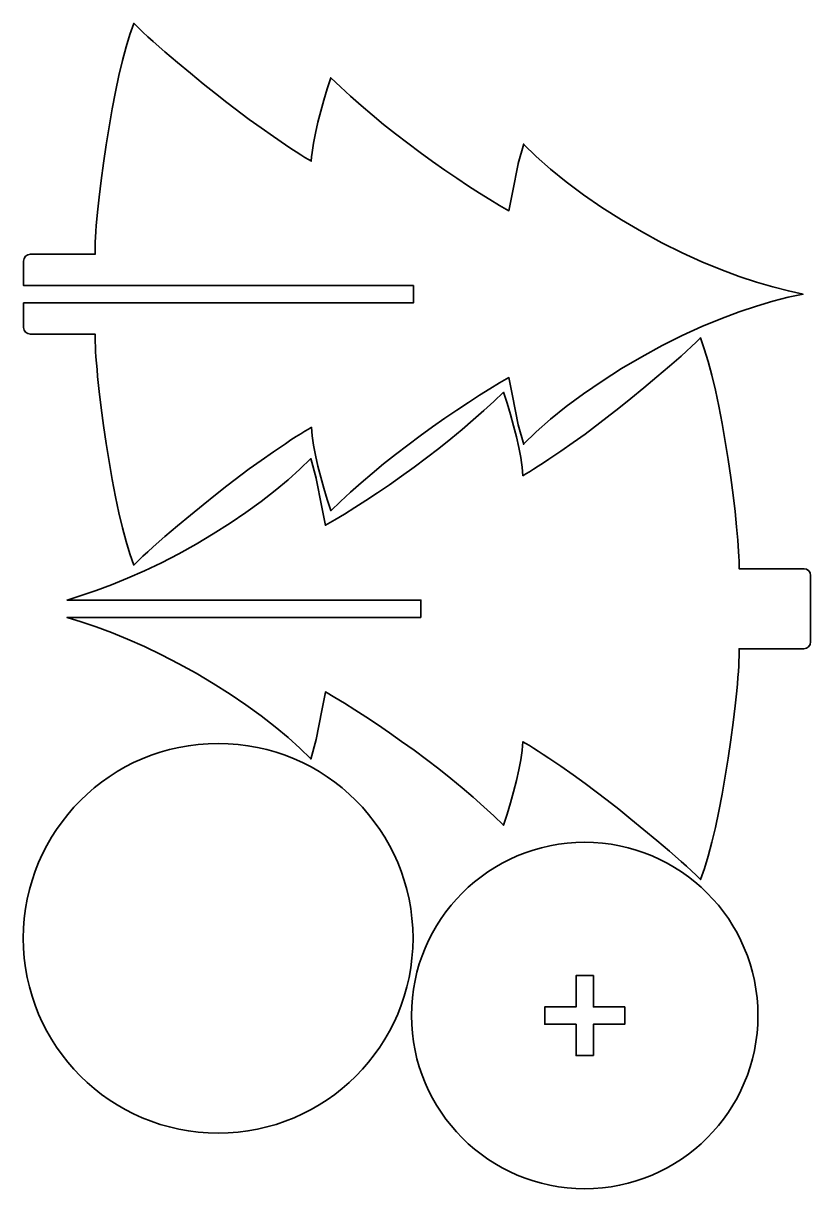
# Model space of a CAD drawing. Header units: inches. Extents: x 0.1 to 9.2, y 12.9 to 26.3.
import ezdxf

# ---------------------------------------------------------------- set-up
doc = ezdxf.new("R2010")
doc.units = ezdxf.units.IN
doc.header["$MEASUREMENT"] = 0
doc.layers.add('Layer 1', color=7, linetype='Continuous')

# ---------------------------------------------------------------- blocks, each defined once
blk = doc.blocks.new('block 3')
at = {"layer": 'Layer 1', "color": 1, "lineweight": 35, "true_color": 0xff1212}
blk.add_open_spline([(0.888, 23.642), (0.888, 23.642), (0.888, 23.684), (0.888, 23.684), (0.888, 23.684), (0.888, 23.731), (0.888, 23.731), (0.888, 23.731), (0.889, 23.784), (0.889, 23.784), (0.889, 23.784), (0.892, 23.842), (0.892, 23.842), (0.892, 23.842), (0.896, 23.905), (0.896, 23.905), (0.896, 23.905), (0.901, 23.975), (0.901, 23.975), (0.901, 23.975), (0.908, 24.049), (0.908, 24.049), (0.908, 24.049), (0.915, 24.129), (0.915, 24.129), (0.915, 24.129), (0.934, 24.303), (0.934, 24.303), (0.934, 24.303), (0.957, 24.494), (0.957, 24.494), (0.957, 24.494), (0.983, 24.696), (0.983, 24.696), (0.983, 24.696), (1.014, 24.905), (1.014, 24.905), (1.014, 24.905), (1.083, 25.322), (1.083, 25.322), (1.083, 25.322), (1.121, 25.52), (1.121, 25.52), (1.121, 25.52), (1.161, 25.706), (1.161, 25.706), (1.161, 25.706), (1.203, 25.879), (1.203, 25.879), (1.203, 25.879), (1.245, 26.037), (1.245, 26.037), (1.245, 26.037), (1.289, 26.18), (1.289, 26.18), (1.289, 26.18), (1.334, 26.309), (1.334, 26.309), (1.334, 26.309), (1.333, 26.31), (1.333, 26.31), (1.333, 26.31), (1.383, 26.26), (1.383, 26.26), (1.383, 26.26), (1.437, 26.209), (1.437, 26.209), (1.437, 26.209), (1.496, 26.155), (1.496, 26.155), (1.496, 26.155), (1.557, 26.099), (1.557, 26.099), (1.557, 26.099), (1.691, 25.982), (1.691, 25.982), (1.691, 25.982), (1.837, 25.858), (1.837, 25.858), (1.837, 25.858), (1.987, 25.733), (1.987, 25.733), (1.987, 25.733), (2.136, 25.612), (2.136, 25.612), (2.136, 25.612), (2.277, 25.498), (2.277, 25.498), (2.277, 25.498), (2.409, 25.394), (2.409, 25.394), (2.409, 25.394), (2.666, 25.199), (2.666, 25.199), (2.666, 25.199), (2.803, 25.101), (2.803, 25.101), (2.803, 25.101), (2.946, 25.001), (2.946, 25.001), (2.946, 25.001), (3.085, 24.908), (3.085, 24.908), (3.085, 24.908), (3.149, 24.865), (3.149, 24.865), (3.149, 24.865), (3.208, 24.826), (3.208, 24.826), (3.208, 24.826), (3.262, 24.792), (3.262, 24.792), (3.262, 24.792), (3.309, 24.762), (3.309, 24.762), (3.309, 24.762), (3.35, 24.738), (3.35, 24.738), (3.35, 24.738), (3.384, 24.718), (3.384, 24.718), (3.384, 24.718), (3.383, 24.718), (3.383, 24.718), (3.383, 24.718), (3.387, 24.767), (3.387, 24.767), (3.387, 24.767), (3.393, 24.818), (3.393, 24.818), (3.393, 24.818), (3.401, 24.871), (3.401, 24.871), (3.401, 24.871), (3.41, 24.926), (3.41, 24.926), (3.41, 24.926), (3.42, 24.984), (3.42, 24.984), (3.42, 24.984), (3.432, 25.043), (3.432, 25.043), (3.432, 25.043), (3.46, 25.167), (3.46, 25.167), (3.46, 25.167), (3.492, 25.295), (3.492, 25.295), (3.492, 25.295), (3.528, 25.424), (3.528, 25.424), (3.528, 25.424), (3.567, 25.553), (3.567, 25.553), (3.567, 25.553), (3.608, 25.682), (3.608, 25.682), (3.608, 25.682), (3.608, 25.682), (3.608, 25.682), (3.608, 25.682), (3.719, 25.576), (3.719, 25.576), (3.719, 25.576), (3.836, 25.469), (3.836, 25.469), (3.836, 25.469), (3.958, 25.361), (3.958, 25.361), (3.958, 25.361), (4.086, 25.252), (4.086, 25.252), (4.086, 25.252), (4.219, 25.142), (4.219, 25.142), (4.219, 25.142), (4.357, 25.033), (4.357, 25.033), (4.357, 25.033), (4.642, 24.817), (4.642, 24.817), (4.642, 24.817), (4.785, 24.714), (4.785, 24.714), (4.785, 24.714), (4.926, 24.614), (4.926, 24.614), (4.926, 24.614), (5.064, 24.52), (5.064, 24.52), (5.064, 24.52), (5.197, 24.431), (5.197, 24.431), (5.197, 24.431), (5.324, 24.349), (5.324, 24.349), (5.324, 24.349), (5.444, 24.274), (5.444, 24.274), (5.444, 24.274), (5.558, 24.206), (5.558, 24.206), (5.558, 24.206), (5.666, 24.145), (5.666, 24.145), (5.666, 24.145), (5.665, 24.145), (5.665, 24.145), (5.665, 24.145), (5.707, 24.355), (5.707, 24.355), (5.707, 24.355), (5.707, 24.355), (5.707, 24.355), (5.707, 24.355), (5.773, 24.688), (5.773, 24.688), (5.773, 24.688), (5.773, 24.69), (5.773, 24.69), (5.773, 24.69), (5.836, 24.917), (5.836, 24.917), (5.836, 24.917), (5.835, 24.915), (5.835, 24.915), (5.835, 24.915), (5.981, 24.771), (5.981, 24.771), (5.981, 24.771), (6.145, 24.626), (6.145, 24.626), (6.145, 24.626), (6.327, 24.479), (6.327, 24.479), (6.327, 24.479), (6.526, 24.331), (6.526, 24.331), (6.526, 24.331), (6.74, 24.184), (6.74, 24.184), (6.74, 24.184), (6.966, 24.041), (6.966, 24.041), (6.966, 24.041), (7.198, 23.904), (7.198, 23.904), (7.198, 23.904), (7.433, 23.775), (7.433, 23.775), (7.433, 23.775), (7.666, 23.659), (7.666, 23.659), (7.666, 23.659), (7.895, 23.557), (7.895, 23.557), (7.895, 23.557), (8.114, 23.466), (8.114, 23.466), (8.114, 23.466), (8.324, 23.388), (8.324, 23.388), (8.324, 23.388), (8.524, 23.321), (8.524, 23.321), (8.524, 23.321), (8.714, 23.265), (8.714, 23.265), (8.714, 23.265), (8.893, 23.219), (8.893, 23.219), (8.893, 23.219), (9.062, 23.182), (9.062, 23.182), (9.062, 23.182), (9.062, 23.182), (9.062, 23.182), (9.062, 23.182), (8.892, 23.146), (8.892, 23.146), (8.892, 23.146), (8.713, 23.1), (8.713, 23.1), (8.713, 23.1), (8.524, 23.044), (8.524, 23.044), (8.524, 23.044), (8.324, 22.977), (8.324, 22.977), (8.324, 22.977), (8.114, 22.899), (8.114, 22.899), (8.114, 22.899), (7.894, 22.808), (7.894, 22.808), (7.894, 22.808), (7.667, 22.704), (7.667, 22.704), (7.667, 22.704), (7.434, 22.588), (7.434, 22.588), (7.434, 22.588), (7.199, 22.459), (7.199, 22.459), (7.199, 22.459), (6.966, 22.322), (6.966, 22.322), (6.966, 22.322), (6.741, 22.179), (6.741, 22.179), (6.741, 22.179), (6.527, 22.032), (6.527, 22.032), (6.527, 22.032), (6.328, 21.884), (6.328, 21.884), (6.328, 21.884), (6.146, 21.737), (6.146, 21.737), (6.146, 21.737), (5.981, 21.592), (5.981, 21.592), (5.981, 21.592), (5.835, 21.448), (5.835, 21.448), (5.835, 21.448), (5.836, 21.447), (5.836, 21.447), (5.836, 21.447), (5.773, 21.675), (5.773, 21.675), (5.773, 21.675), (5.772, 21.675), (5.772, 21.675), (5.772, 21.675), (5.707, 22.009), (5.707, 22.009), (5.707, 22.009), (5.707, 22.008), (5.707, 22.008), (5.707, 22.008), (5.666, 22.218), (5.666, 22.218), (5.666, 22.218), (5.666, 22.219), (5.666, 22.219), (5.666, 22.219), (5.558, 22.157), (5.558, 22.157), (5.558, 22.157), (5.444, 22.089), (5.444, 22.089), (5.444, 22.089), (5.324, 22.014), (5.324, 22.014), (5.324, 22.014), (5.197, 21.932), (5.197, 21.932), (5.197, 21.932), (5.064, 21.844), (5.064, 21.844), (5.064, 21.844), (4.926, 21.749), (4.926, 21.749), (4.926, 21.749), (4.785, 21.65), (4.785, 21.65), (4.785, 21.65), (4.642, 21.546), (4.642, 21.546), (4.642, 21.546), (4.357, 21.33), (4.357, 21.33), (4.357, 21.33), (4.219, 21.221), (4.219, 21.221), (4.219, 21.221), (4.086, 21.111), (4.086, 21.111), (4.086, 21.111), (3.958, 21.003), (3.958, 21.003), (3.958, 21.003), (3.836, 20.895), (3.836, 20.895), (3.836, 20.895), (3.719, 20.787), (3.719, 20.787), (3.719, 20.787), (3.608, 20.681), (3.608, 20.681), (3.608, 20.681), (3.609, 20.682), (3.609, 20.682), (3.609, 20.682), (3.567, 20.811), (3.567, 20.811), (3.567, 20.811), (3.528, 20.94), (3.528, 20.94), (3.528, 20.94), (3.493, 21.069), (3.493, 21.069), (3.493, 21.069), (3.46, 21.197), (3.46, 21.197), (3.46, 21.197), (3.432, 21.321), (3.432, 21.321), (3.432, 21.321), (3.421, 21.38), (3.421, 21.38), (3.421, 21.38), (3.41, 21.438), (3.41, 21.438), (3.41, 21.438), (3.401, 21.493), (3.401, 21.493), (3.401, 21.493), (3.394, 21.546), (3.394, 21.546), (3.394, 21.546), (3.388, 21.597), (3.388, 21.597), (3.388, 21.597), (3.384, 21.646), (3.384, 21.646), (3.384, 21.646), (3.384, 21.645), (3.384, 21.645), (3.384, 21.645), (3.35, 21.625), (3.35, 21.625), (3.35, 21.625), (3.309, 21.6), (3.309, 21.6), (3.309, 21.6), (3.262, 21.571), (3.262, 21.571), (3.262, 21.571), (3.208, 21.537), (3.208, 21.537), (3.208, 21.537), (3.149, 21.498), (3.149, 21.498), (3.149, 21.498), (3.085, 21.455), (3.085, 21.455), (3.085, 21.455), (2.946, 21.361), (2.946, 21.361), (2.946, 21.361), (2.804, 21.262), (2.804, 21.262), (2.804, 21.262), (2.667, 21.164), (2.667, 21.164), (2.667, 21.164), (2.41, 20.97), (2.41, 20.97), (2.41, 20.97), (2.277, 20.865), (2.277, 20.865), (2.277, 20.865), (2.136, 20.751), (2.136, 20.751), (2.136, 20.751), (1.988, 20.63), (1.988, 20.63), (1.988, 20.63), (1.837, 20.505), (1.837, 20.505), (1.837, 20.505), (1.692, 20.382), (1.692, 20.382), (1.692, 20.382), (1.558, 20.264), (1.558, 20.264), (1.558, 20.264), (1.496, 20.208), (1.496, 20.208), (1.496, 20.208), (1.438, 20.155), (1.438, 20.155), (1.438, 20.155), (1.384, 20.103), (1.384, 20.103), (1.384, 20.103), (1.333, 20.053), (1.333, 20.053), (1.333, 20.053), (1.333, 20.053), (1.333, 20.053), (1.333, 20.053), (1.288, 20.182), (1.288, 20.182), (1.288, 20.182), (1.246, 20.325), (1.246, 20.325), (1.246, 20.325), (1.204, 20.483), (1.204, 20.483), (1.204, 20.483), (1.162, 20.656), (1.162, 20.656), (1.162, 20.656), (1.122, 20.842), (1.122, 20.842), (1.122, 20.842), (1.084, 21.04), (1.084, 21.04), (1.084, 21.04), (1.015, 21.457), (1.015, 21.457), (1.015, 21.457), (0.984, 21.666), (0.984, 21.666), (0.984, 21.666), (0.958, 21.869), (0.958, 21.869), (0.958, 21.869), (0.935, 22.059), (0.935, 22.059), (0.935, 22.059), (0.916, 22.233), (0.916, 22.233), (0.916, 22.233), (0.909, 22.313), (0.909, 22.313), (0.909, 22.313), (0.902, 22.387), (0.902, 22.387), (0.902, 22.387), (0.897, 22.457), (0.897, 22.457), (0.897, 22.457), (0.893, 22.52), (0.893, 22.52), (0.893, 22.52), (0.89, 22.579), (0.89, 22.579), (0.89, 22.579), (0.889, 22.631), (0.889, 22.631), (0.889, 22.631), (0.889, 22.678), (0.889, 22.678), (0.889, 22.678), (0.889, 22.72), (0.889, 22.72), (0.889, 22.72), (0.888, 22.72), (0.888, 22.72), (0.888, 22.72), (0.14, 22.72), (0.14, 22.72), (0.14, 22.72), (0.14, 22.72), (0.14, 22.72), (0.097, 22.72), (0.062, 22.755), (0.062, 22.799), (0.062, 22.799), (0.062, 22.799), (0.062, 22.799), (0.062, 22.799), (0.062, 22.799), (0.062, 22.799), (0.062, 22.799), (0.062, 23.081), (0.062, 23.081), (0.062, 23.081), (0.062, 23.081), (0.062, 23.081), (0.062, 23.081), (4.562, 23.081), (4.562, 23.081), (4.562, 23.081), (4.562, 23.081), (4.562, 23.081), (4.562, 23.081), (4.562, 23.182), (4.562, 23.182), (4.562, 23.182), (4.562, 23.182), (4.562, 23.182), (4.562, 23.182), (4.562, 23.282), (4.562, 23.282), (4.562, 23.282), (4.562, 23.282), (4.562, 23.282), (4.562, 23.282), (0.062, 23.282), (0.062, 23.282), (0.062, 23.282), (0.062, 23.282), (0.062, 23.282), (0.062, 23.282), (0.062, 23.565), (0.062, 23.565), (0.062, 23.565), (0.062, 23.565), (0.062, 23.565), (0.062, 23.608), (0.097, 23.644), (0.14, 23.644), (0.14, 23.644), (0.14, 23.644), (0.14, 23.644), (0.14, 23.644), (0.888, 23.644), (0.888, 23.644), (0.888, 23.644), (0.888, 23.642), (0.888, 23.642)], degree=3, knots=[0, 0, 0, 0, 1, 1, 1, 2, 2, 2, 3, 3, 3, 4, 4, 4, 5, 5, 5, 6, 6, 6, 7, 7, 7, 8, 8, 8, 9, 9, 9, 10, 10, 10, 11, 11, 11, 12, 12, 12, 13, 13, 13, 14, 14, 14, 15, 15, 15, 16, 16, 16, 17, 17, 17, 18, 18, 18, 19, 19, 19, 20, 20, 20, 21, 21, 21, 22, 22, 22, 23, 23, 23, 24, 24, 24, 25, 25, 25, 26, 26, 26, 27, 27, 27, 28, 28, 28, 29, 29, 29, 30, 30, 30, 31, 31, 31, 32, 32, 32, 33, 33, 33, 34, 34, 34, 35, 35, 35, 36, 36, 36, 37, 37, 37, 38, 38, 38, 39, 39, 39, 40, 40, 40, 41, 41, 41, 42, 42, 42, 43, 43, 43, 44, 44, 44, 45, 45, 45, 46, 46, 46, 47, 47, 47, 48, 48, 48, 49, 49, 49, 50, 50, 50, 51, 51, 51, 52, 52, 52, 53, 53, 53, 54, 54, 54, 55, 55, 55, 56, 56, 56, 57, 57, 57, 58, 58, 58, 59, 59, 59, 60, 60, 60, 61, 61, 61, 62, 62, 62, 63, 63, 63, 64, 64, 64, 65, 65, 65, 66, 66, 66, 67, 67, 67, 68, 68, 68, 69, 69, 69, 70, 70, 70, 71, 71, 71, 72, 72, 72, 73, 73, 73, 74, 74, 74, 75, 75, 75, 76, 76, 76, 77, 77, 77, 78, 78, 78, 79, 79, 79, 80, 80, 80, 81, 81, 81, 82, 82, 82, 83, 83, 83, 84, 84, 84, 85, 85, 85, 86, 86, 86, 87, 87, 87, 88, 88, 88, 89, 89, 89, 90, 90, 90, 91, 91, 91, 92, 92, 92, 93, 93, 93, 94, 94, 94, 95, 95, 95, 96, 96, 96, 97, 97, 97, 98, 98, 98, 99, 99, 99, 100, 100, 100, 101, 101, 101, 102, 102, 102, 103, 103, 103, 104, 104, 104, 105, 105, 105, 106, 106, 106, 107, 107, 107, 108, 108, 108, 109, 109, 109, 110, 110, 110, 111, 111, 111, 112, 112, 112, 113, 113, 113, 114, 114, 114, 115, 115, 115, 116, 116, 116, 117, 117, 117, 118, 118, 118, 119, 119, 119, 120, 120, 120, 121, 121, 121, 122, 122, 122, 123, 123, 123, 124, 124, 124, 125, 125, 125, 126, 126, 126, 127, 127, 127, 128, 128, 128, 129, 129, 129, 130, 130, 130, 131, 131, 131, 132, 132, 132, 133, 133, 133, 134, 134, 134, 135, 135, 135, 136, 136, 136, 137, 137, 137, 138, 138, 138, 139, 139, 139, 140, 140, 140, 141, 141, 141, 142, 142, 142, 143, 143, 143, 144, 144, 144, 145, 145, 145, 146, 146, 146, 147, 147, 147, 148, 148, 148, 149, 149, 149, 150, 150, 150, 151, 151, 151, 152, 152, 152, 153, 153, 153, 154, 154, 154, 155, 155, 155, 156, 156, 156, 157, 157, 157, 158, 158, 158, 159, 159, 159, 160, 160, 160, 161, 161, 161, 162, 162, 162, 163, 163, 163, 164, 164, 164, 165, 165, 165, 166, 166, 166, 167, 167, 167, 168, 168, 168, 169, 169, 169, 170, 170, 170, 171, 171, 171, 172, 172, 172, 173, 173, 173, 174, 174, 174, 175, 175, 175, 176, 176, 176, 177, 177, 177, 178, 178, 178, 179, 179, 179, 180, 180, 180, 181, 181, 181, 182, 182, 182, 183, 183, 183, 184, 184, 184, 185, 185, 185, 186, 186, 186, 187, 187, 187, 188, 188, 188, 189, 189, 189, 190, 190, 190, 191, 191, 191, 192, 192, 192, 193, 193, 193, 194, 194, 194, 195, 195, 195, 196, 196, 196, 197, 197, 197, 198, 198, 198, 199, 199, 199, 200, 200, 200, 201, 201, 201, 202, 202, 202, 203, 203, 203, 204, 204, 204, 205, 205, 205, 205], dxfattribs=at)
blk = doc.blocks.new('block 4')
at = {"layer": 'Layer 1', "color": 1, "lineweight": 35, "true_color": 0xff1212}
blk.add_open_spline([(4.65, 19.45), (4.65, 19.45), (0.563, 19.45), (0.563, 19.45), (0.563, 19.45), (0.563, 19.449), (0.563, 19.449), (0.563, 19.449), (0.727, 19.398), (0.727, 19.398), (0.727, 19.398), (0.898, 19.34), (0.898, 19.34), (0.898, 19.34), (1.078, 19.274), (1.078, 19.274), (1.078, 19.274), (1.263, 19.198), (1.263, 19.198), (1.263, 19.198), (1.456, 19.113), (1.456, 19.113), (1.456, 19.113), (1.653, 19.018), (1.653, 19.018), (1.653, 19.018), (1.853, 18.915), (1.853, 18.915), (1.853, 18.915), (2.053, 18.804), (2.053, 18.804), (2.053, 18.804), (2.252, 18.686), (2.252, 18.686), (2.252, 18.686), (2.445, 18.563), (2.445, 18.563), (2.445, 18.563), (2.629, 18.438), (2.629, 18.438), (2.629, 18.438), (2.804, 18.313), (2.804, 18.313), (2.804, 18.313), (2.966, 18.187), (2.966, 18.187), (2.966, 18.187), (3.116, 18.062), (3.116, 18.062), (3.116, 18.062), (3.253, 17.938), (3.253, 17.938), (3.253, 17.938), (3.377, 17.815), (3.377, 17.815), (3.377, 17.815), (3.377, 17.813), (3.377, 17.813), (3.377, 17.813), (3.439, 18.041), (3.439, 18.041), (3.439, 18.041), (3.439, 18.041), (3.439, 18.041), (3.439, 18.041), (3.505, 18.375), (3.505, 18.375), (3.505, 18.375), (3.505, 18.375), (3.505, 18.375), (3.505, 18.375), (3.546, 18.585), (3.546, 18.585), (3.546, 18.585), (3.546, 18.588), (3.546, 18.588), (3.546, 18.588), (3.654, 18.526), (3.654, 18.526), (3.654, 18.526), (3.768, 18.458), (3.768, 18.458), (3.768, 18.458), (3.888, 18.383), (3.888, 18.383), (3.888, 18.383), (4.015, 18.301), (4.015, 18.301), (4.015, 18.301), (4.148, 18.213), (4.148, 18.213), (4.148, 18.213), (4.286, 18.118), (4.286, 18.118), (4.286, 18.118), (4.427, 18.018), (4.427, 18.018), (4.427, 18.018), (4.571, 17.915), (4.571, 17.915), (4.571, 17.915), (4.855, 17.699), (4.855, 17.699), (4.855, 17.699), (4.993, 17.59), (4.993, 17.59), (4.993, 17.59), (5.126, 17.48), (5.126, 17.48), (5.126, 17.48), (5.254, 17.372), (5.254, 17.372), (5.254, 17.372), (5.376, 17.263), (5.376, 17.263), (5.376, 17.263), (5.493, 17.156), (5.493, 17.156), (5.493, 17.156), (5.604, 17.05), (5.604, 17.05), (5.604, 17.05), (5.603, 17.049), (5.603, 17.049), (5.603, 17.049), (5.645, 17.178), (5.645, 17.178), (5.645, 17.178), (5.683, 17.307), (5.683, 17.307), (5.683, 17.307), (5.719, 17.436), (5.719, 17.436), (5.719, 17.436), (5.752, 17.564), (5.752, 17.564), (5.752, 17.564), (5.779, 17.688), (5.779, 17.688), (5.779, 17.688), (5.791, 17.747), (5.791, 17.747), (5.791, 17.747), (5.802, 17.805), (5.802, 17.805), (5.802, 17.805), (5.81, 17.86), (5.81, 17.86), (5.81, 17.86), (5.818, 17.914), (5.818, 17.914), (5.818, 17.914), (5.824, 17.965), (5.824, 17.965), (5.824, 17.965), (5.828, 18.013), (5.828, 18.013), (5.828, 18.013), (5.827, 18.013), (5.827, 18.013), (5.827, 18.013), (5.861, 17.993), (5.861, 17.993), (5.861, 17.993), (5.902, 17.969), (5.902, 17.969), (5.902, 17.969), (5.949, 17.939), (5.949, 17.939), (5.949, 17.939), (6.003, 17.905), (6.003, 17.905), (6.003, 17.905), (6.062, 17.866), (6.062, 17.866), (6.062, 17.866), (6.127, 17.823), (6.127, 17.823), (6.127, 17.823), (6.266, 17.73), (6.266, 17.73), (6.266, 17.73), (6.408, 17.631), (6.408, 17.631), (6.408, 17.631), (6.545, 17.532), (6.545, 17.532), (6.545, 17.532), (6.802, 17.338), (6.802, 17.338), (6.802, 17.338), (6.934, 17.233), (6.934, 17.233), (6.934, 17.233), (7.075, 17.119), (7.075, 17.119), (7.075, 17.119), (7.224, 16.998), (7.224, 16.998), (7.224, 16.998), (7.374, 16.873), (7.374, 16.873), (7.374, 16.873), (7.519, 16.749), (7.519, 16.749), (7.519, 16.749), (7.653, 16.632), (7.653, 16.632), (7.653, 16.632), (7.715, 16.576), (7.715, 16.576), (7.715, 16.576), (7.773, 16.522), (7.773, 16.522), (7.773, 16.522), (7.827, 16.471), (7.827, 16.471), (7.827, 16.471), (7.878, 16.421), (7.878, 16.421), (7.878, 16.421), (7.878, 16.421), (7.878, 16.421), (7.878, 16.421), (7.923, 16.55), (7.923, 16.55), (7.923, 16.55), (7.967, 16.693), (7.967, 16.693), (7.967, 16.693), (8.009, 16.852), (8.009, 16.852), (8.009, 16.852), (8.051, 17.024), (8.051, 17.024), (8.051, 17.024), (8.09, 17.21), (8.09, 17.21), (8.09, 17.21), (8.128, 17.408), (8.128, 17.408), (8.128, 17.408), (8.198, 17.825), (8.198, 17.825), (8.198, 17.825), (8.228, 18.034), (8.228, 18.034), (8.228, 18.034), (8.255, 18.237), (8.255, 18.237), (8.255, 18.237), (8.278, 18.428), (8.278, 18.428), (8.278, 18.428), (8.296, 18.602), (8.296, 18.602), (8.296, 18.602), (8.304, 18.681), (8.304, 18.681), (8.304, 18.681), (8.31, 18.756), (8.31, 18.756), (8.31, 18.756), (8.315, 18.825), (8.315, 18.825), (8.315, 18.825), (8.319, 18.889), (8.319, 18.889), (8.319, 18.889), (8.322, 18.947), (8.322, 18.947), (8.322, 18.947), (8.324, 18.999), (8.324, 18.999), (8.324, 18.999), (8.324, 19.046), (8.324, 19.046), (8.324, 19.046), (8.324, 19.088), (8.324, 19.088), (8.324, 19.088), (8.323, 19.086), (8.323, 19.086), (8.323, 19.086), (9.071, 19.086), (9.071, 19.086), (9.071, 19.086), (9.071, 19.088), (9.071, 19.088), (9.114, 19.088), (9.15, 19.123), (9.15, 19.167), (9.15, 19.167), (9.15, 19.165), (9.15, 19.165), (9.15, 19.165), (9.15, 19.473), (9.15, 19.473), (9.15, 19.473), (9.15, 19.475), (9.15, 19.475), (9.15, 19.475), (9.15, 19.625), (9.15, 19.625), (9.15, 19.625), (9.15, 19.623), (9.15, 19.623), (9.15, 19.623), (9.15, 19.931), (9.15, 19.931), (9.15, 19.931), (9.15, 19.933), (9.15, 19.933), (9.15, 19.977), (9.115, 20.012), (9.072, 20.012), (9.072, 20.012), (9.071, 20.012), (9.071, 20.012), (9.071, 20.012), (9.071, 20.011), (9.071, 20.011), (9.071, 20.011), (8.324, 20.011), (8.324, 20.011), (8.324, 20.011), (8.323, 20.011), (8.323, 20.011), (8.323, 20.011), (8.323, 20.052), (8.323, 20.052), (8.323, 20.052), (8.323, 20.099), (8.323, 20.099), (8.323, 20.099), (8.321, 20.152), (8.321, 20.152), (8.321, 20.152), (8.318, 20.21), (8.318, 20.21), (8.318, 20.21), (8.314, 20.274), (8.314, 20.274), (8.314, 20.274), (8.309, 20.343), (8.309, 20.343), (8.309, 20.343), (8.303, 20.418), (8.303, 20.418), (8.303, 20.418), (8.295, 20.497), (8.295, 20.497), (8.295, 20.497), (8.277, 20.671), (8.277, 20.671), (8.277, 20.671), (8.254, 20.862), (8.254, 20.862), (8.254, 20.862), (8.227, 21.064), (8.227, 21.064), (8.227, 21.064), (8.197, 21.274), (8.197, 21.274), (8.197, 21.274), (8.127, 21.69), (8.127, 21.69), (8.127, 21.69), (8.089, 21.888), (8.089, 21.888), (8.089, 21.888), (8.05, 22.075), (8.05, 22.075), (8.05, 22.075), (8.008, 22.247), (8.008, 22.247), (8.008, 22.247), (7.965, 22.405), (7.965, 22.405), (7.965, 22.405), (7.922, 22.549), (7.922, 22.549), (7.922, 22.549), (7.877, 22.678), (7.877, 22.678), (7.877, 22.678), (7.878, 22.677), (7.878, 22.677), (7.878, 22.677), (7.828, 22.628), (7.828, 22.628), (7.828, 22.628), (7.774, 22.576), (7.774, 22.576), (7.774, 22.576), (7.716, 22.522), (7.716, 22.522), (7.716, 22.522), (7.654, 22.467), (7.654, 22.467), (7.654, 22.467), (7.52, 22.349), (7.52, 22.349), (7.52, 22.349), (7.375, 22.226), (7.375, 22.226), (7.375, 22.226), (7.224, 22.101), (7.224, 22.101), (7.224, 22.101), (7.075, 21.979), (7.075, 21.979), (7.075, 21.979), (6.934, 21.866), (6.934, 21.866), (6.934, 21.866), (6.802, 21.761), (6.802, 21.761), (6.802, 21.761), (6.545, 21.567), (6.545, 21.567), (6.545, 21.567), (6.408, 21.468), (6.408, 21.468), (6.408, 21.468), (6.266, 21.369), (6.266, 21.369), (6.266, 21.369), (6.127, 21.275), (6.127, 21.275), (6.127, 21.275), (6.063, 21.233), (6.063, 21.233), (6.063, 21.233), (6.003, 21.194), (6.003, 21.194), (6.003, 21.194), (5.95, 21.16), (5.95, 21.16), (5.95, 21.16), (5.903, 21.13), (5.903, 21.13), (5.903, 21.13), (5.862, 21.106), (5.862, 21.106), (5.862, 21.106), (5.828, 21.086), (5.828, 21.086), (5.828, 21.086), (5.828, 21.086), (5.828, 21.086), (5.828, 21.086), (5.824, 21.135), (5.824, 21.135), (5.824, 21.135), (5.818, 21.186), (5.818, 21.186), (5.818, 21.186), (5.81, 21.239), (5.81, 21.239), (5.81, 21.239), (5.802, 21.295), (5.802, 21.295), (5.802, 21.295), (5.791, 21.352), (5.791, 21.352), (5.791, 21.352), (5.779, 21.412), (5.779, 21.412), (5.779, 21.412), (5.752, 21.535), (5.752, 21.535), (5.752, 21.535), (5.719, 21.663), (5.719, 21.663), (5.719, 21.663), (5.683, 21.793), (5.683, 21.793), (5.683, 21.793), (5.645, 21.922), (5.645, 21.922), (5.645, 21.922), (5.603, 22.05), (5.603, 22.05), (5.603, 22.05), (5.604, 22.05), (5.604, 22.05), (5.604, 22.05), (5.493, 21.944), (5.493, 21.944), (5.493, 21.944), (5.376, 21.837), (5.376, 21.837), (5.376, 21.837), (5.254, 21.729), (5.254, 21.729), (5.254, 21.729), (5.126, 21.62), (5.126, 21.62), (5.126, 21.62), (4.993, 21.511), (4.993, 21.511), (4.993, 21.511), (4.855, 21.401), (4.855, 21.401), (4.855, 21.401), (4.571, 21.186), (4.571, 21.186), (4.571, 21.186), (4.427, 21.082), (4.427, 21.082), (4.427, 21.082), (4.286, 20.982), (4.286, 20.982), (4.286, 20.982), (4.148, 20.888), (4.148, 20.888), (4.148, 20.888), (4.015, 20.8), (4.015, 20.8), (4.015, 20.8), (3.888, 20.718), (3.888, 20.718), (3.888, 20.718), (3.768, 20.643), (3.768, 20.643), (3.768, 20.643), (3.654, 20.575), (3.654, 20.575), (3.654, 20.575), (3.546, 20.513), (3.546, 20.513), (3.546, 20.513), (3.546, 20.511), (3.546, 20.511), (3.546, 20.511), (3.505, 20.721), (3.505, 20.721), (3.505, 20.721), (3.505, 20.722), (3.505, 20.722), (3.505, 20.722), (3.439, 21.055), (3.439, 21.055), (3.439, 21.055), (3.439, 21.057), (3.439, 21.057), (3.439, 21.057), (3.377, 21.284), (3.377, 21.284), (3.377, 21.284), (3.377, 21.284), (3.377, 21.284), (3.377, 21.284), (3.253, 21.161), (3.253, 21.161), (3.253, 21.161), (3.116, 21.038), (3.116, 21.038), (3.116, 21.038), (2.966, 20.913), (2.966, 20.913), (2.966, 20.913), (2.804, 20.787), (2.804, 20.787), (2.804, 20.787), (2.629, 20.661), (2.629, 20.661), (2.629, 20.661), (2.445, 20.536), (2.445, 20.536), (2.445, 20.536), (2.252, 20.413), (2.252, 20.413), (2.252, 20.413), (2.053, 20.296), (2.053, 20.296), (2.053, 20.296), (1.853, 20.184), (1.853, 20.184), (1.853, 20.184), (1.653, 20.081), (1.653, 20.081), (1.653, 20.081), (1.456, 19.986), (1.456, 19.986), (1.456, 19.986), (1.263, 19.901), (1.263, 19.901), (1.263, 19.901), (1.078, 19.825), (1.078, 19.825), (1.078, 19.825), (0.898, 19.759), (0.898, 19.759), (0.898, 19.759), (0.727, 19.701), (0.727, 19.701), (0.727, 19.701), (0.563, 19.65), (0.563, 19.65), (0.563, 19.65), (0.563, 19.65), (0.563, 19.65), (0.563, 19.65), (4.65, 19.65), (4.65, 19.65), (4.65, 19.65), (4.65, 19.65), (4.65, 19.65), (4.65, 19.65), (4.65, 19.55), (4.65, 19.55), (4.65, 19.55), (4.65, 19.55), (4.65, 19.55), (4.65, 19.55), (4.65, 19.45), (4.65, 19.45), (4.65, 19.45), (4.65, 19.45), (4.65, 19.45)], degree=3, knots=[0, 0, 0, 0, 1, 1, 1, 2, 2, 2, 3, 3, 3, 4, 4, 4, 5, 5, 5, 6, 6, 6, 7, 7, 7, 8, 8, 8, 9, 9, 9, 10, 10, 10, 11, 11, 11, 12, 12, 12, 13, 13, 13, 14, 14, 14, 15, 15, 15, 16, 16, 16, 17, 17, 17, 18, 18, 18, 19, 19, 19, 20, 20, 20, 21, 21, 21, 22, 22, 22, 23, 23, 23, 24, 24, 24, 25, 25, 25, 26, 26, 26, 27, 27, 27, 28, 28, 28, 29, 29, 29, 30, 30, 30, 31, 31, 31, 32, 32, 32, 33, 33, 33, 34, 34, 34, 35, 35, 35, 36, 36, 36, 37, 37, 37, 38, 38, 38, 39, 39, 39, 40, 40, 40, 41, 41, 41, 42, 42, 42, 43, 43, 43, 44, 44, 44, 45, 45, 45, 46, 46, 46, 47, 47, 47, 48, 48, 48, 49, 49, 49, 50, 50, 50, 51, 51, 51, 52, 52, 52, 53, 53, 53, 54, 54, 54, 55, 55, 55, 56, 56, 56, 57, 57, 57, 58, 58, 58, 59, 59, 59, 60, 60, 60, 61, 61, 61, 62, 62, 62, 63, 63, 63, 64, 64, 64, 65, 65, 65, 66, 66, 66, 67, 67, 67, 68, 68, 68, 69, 69, 69, 70, 70, 70, 71, 71, 71, 72, 72, 72, 73, 73, 73, 74, 74, 74, 75, 75, 75, 76, 76, 76, 77, 77, 77, 78, 78, 78, 79, 79, 79, 80, 80, 80, 81, 81, 81, 82, 82, 82, 83, 83, 83, 84, 84, 84, 85, 85, 85, 86, 86, 86, 87, 87, 87, 88, 88, 88, 89, 89, 89, 90, 90, 90, 91, 91, 91, 92, 92, 92, 93, 93, 93, 94, 94, 94, 95, 95, 95, 96, 96, 96, 97, 97, 97, 98, 98, 98, 99, 99, 99, 100, 100, 100, 101, 101, 101, 102, 102, 102, 103, 103, 103, 104, 104, 104, 105, 105, 105, 106, 106, 106, 107, 107, 107, 108, 108, 108, 109, 109, 109, 110, 110, 110, 111, 111, 111, 112, 112, 112, 113, 113, 113, 114, 114, 114, 115, 115, 115, 116, 116, 116, 117, 117, 117, 118, 118, 118, 119, 119, 119, 120, 120, 120, 121, 121, 121, 122, 122, 122, 123, 123, 123, 124, 124, 124, 125, 125, 125, 126, 126, 126, 127, 127, 127, 128, 128, 128, 129, 129, 129, 130, 130, 130, 131, 131, 131, 132, 132, 132, 133, 133, 133, 134, 134, 134, 135, 135, 135, 136, 136, 136, 137, 137, 137, 138, 138, 138, 139, 139, 139, 140, 140, 140, 141, 141, 141, 142, 142, 142, 143, 143, 143, 144, 144, 144, 145, 145, 145, 146, 146, 146, 147, 147, 147, 148, 148, 148, 149, 149, 149, 150, 150, 150, 151, 151, 151, 152, 152, 152, 153, 153, 153, 154, 154, 154, 155, 155, 155, 156, 156, 156, 157, 157, 157, 158, 158, 158, 159, 159, 159, 160, 160, 160, 161, 161, 161, 162, 162, 162, 163, 163, 163, 164, 164, 164, 165, 165, 165, 166, 166, 166, 167, 167, 167, 168, 168, 168, 169, 169, 169, 170, 170, 170, 171, 171, 171, 172, 172, 172, 173, 173, 173, 174, 174, 174, 175, 175, 175, 176, 176, 176, 177, 177, 177, 178, 178, 178, 179, 179, 179, 180, 180, 180, 181, 181, 181, 182, 182, 182, 183, 183, 183, 184, 184, 184, 185, 185, 185, 186, 186, 186, 187, 187, 187, 188, 188, 188, 189, 189, 189, 190, 190, 190, 191, 191, 191, 192, 192, 192, 193, 193, 193, 194, 194, 194, 195, 195, 195, 196, 196, 196, 197, 197, 197, 198, 198, 198, 199, 199, 199, 200, 200, 200, 201, 201, 201, 202, 202, 202, 203, 203, 203, 204, 204, 204, 205, 205, 205, 206, 206, 206, 207, 207, 207, 207], dxfattribs=at)
blk = doc.blocks.new('block 5')
at = {"layer": 'Layer 1', "color": 1, "lineweight": 35, "true_color": 0xff1212}
blk.add_open_spline([(4.558, 15.744), (4.558, 14.501), (3.551, 13.494), (2.308, 13.494), (1.065, 13.494), (0.058, 14.501), (0.058, 15.744), (0.058, 16.986), (1.065, 17.994), (2.308, 17.994), (3.551, 17.994), (4.558, 16.986), (4.558, 15.744), (4.558, 15.744), (4.558, 15.744), (4.558, 15.744)], degree=3, knots=[0, 0, 0, 0, 1, 1, 1, 2, 2, 2, 3, 3, 3, 4, 4, 4, 5, 5, 5, 5], dxfattribs=at)
blk = doc.blocks.new('block 6')
at = {"layer": 'Layer 1', "color": 1, "lineweight": 35, "true_color": 0xff1212}
blk.add_lwpolyline([(6.642, 14.39), (6.541, 14.39), (6.441, 14.39), (6.441, 14.752), (6.079, 14.752), (6.079, 14.852), (6.079, 14.952), (6.441, 14.952), (6.441, 15.314), (6.541, 15.314), (6.642, 15.314), (6.642, 14.952), (7.003, 14.952), (7.003, 14.852), (7.003, 14.752), (6.642, 14.752), (6.642, 14.39)], dxfattribs=at)
blk.add_open_spline([(4.541, 14.852), (4.541, 15.957), (5.437, 16.852), (6.541, 16.852), (7.646, 16.852), (8.541, 15.957), (8.541, 14.852), (8.541, 13.748), (7.646, 12.852), (6.541, 12.852), (5.437, 12.852), (4.541, 13.748), (4.541, 14.852), (4.541, 14.852), (4.541, 14.852), (4.541, 14.852)], degree=3, knots=[0, 0, 0, 0, 1, 1, 1, 2, 2, 2, 3, 3, 3, 4, 4, 4, 5, 5, 5, 5], dxfattribs=at)
blk = doc.blocks.new('block 2')
at = {"layer": 'Layer 1'}
for name in ['block 3', 'block 4', 'block 5', 'block 6']:
    blk.add_blockref(name, (0, 0), dxfattribs=at)

msp = doc.modelspace()

# ---------------------------------------------------------------- block references
at = {"layer": 'Layer 1'}
msp.add_blockref('block 2', (0, 0), dxfattribs=at)

doc.saveas('drawing.dxf')
